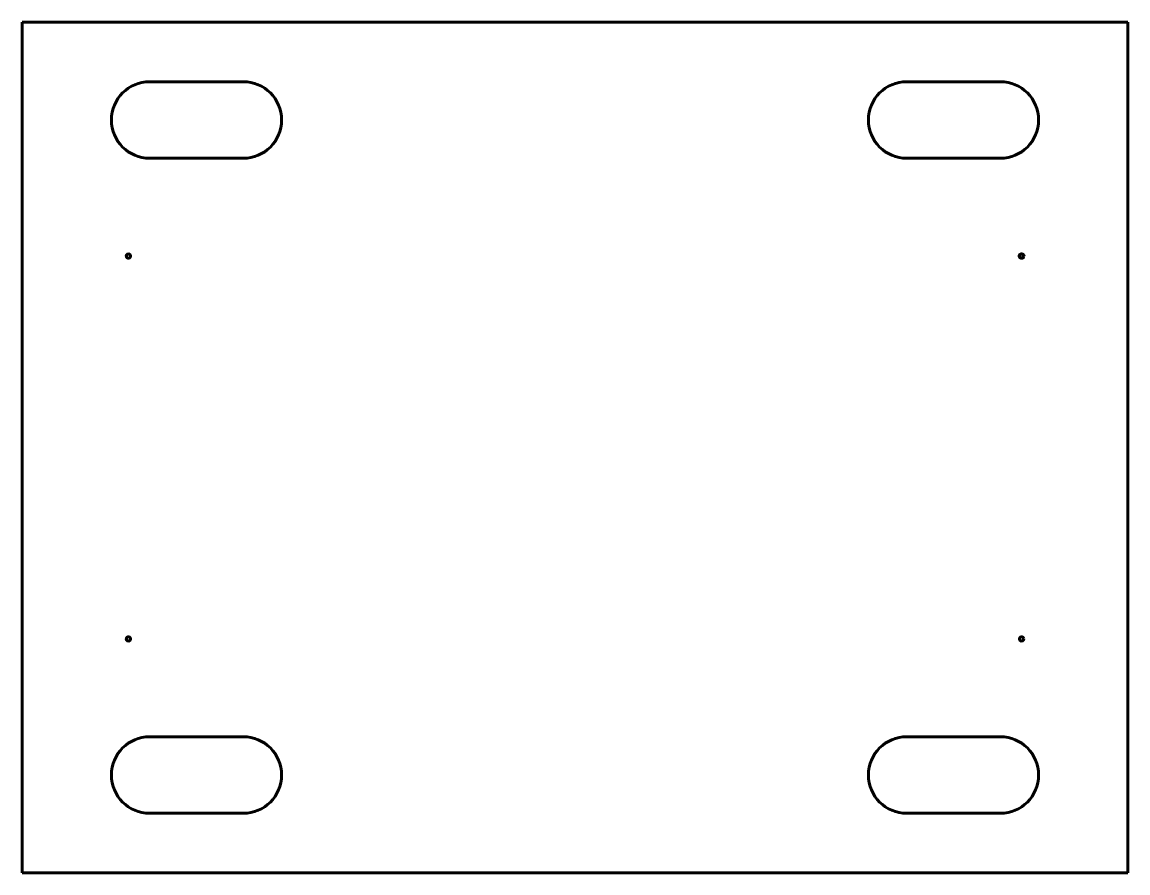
# Model space of a CAD drawing. Header units: millimetres. Extents: x 0 to 260, y 0 to 200.
import ezdxf

# ---------------------------------------------------------------- set-up
doc = ezdxf.new("R2010")
doc.units = ezdxf.units.MM
doc.linetypes.add('K5LT32768', pattern=[0])
doc.linetypes.add('K5LT32769', pattern=[0])
doc.layers.add('Системный слой', color=7, linetype='Continuous')

msp = doc.modelspace()

# ---------------------------------------------------------------- linework, layer by layer
at = {"layer": 'Системный слой', "color": 150, "linetype": 'K5LT32768', "lineweight": 60, "true_color": 0x0080ff}
for p, q in [((0, 200), (0, 0)), ((260, 200), (0, 200)), ((260, 0), (260, 200)), ((52, 186), (30, 186)), ((230, 186), (208, 186)), ((52, 168), (30, 168)), ((230, 168), (208, 168)), ((52, 32), (30, 32)), ((230, 32), (208, 32)), ((52, 14), (30, 14)), ((230, 14), (208, 14)), ((0, 0), (260, 0))]:
    msp.add_line(p, q, dxfattribs=at)
for centre in [(25, 145), (25, 55), (235, 55)]:
    msp.add_circle(centre, 0.5, dxfattribs=at)
at = {"layer": 'Системный слой', "color": 134, "linetype": 'K5LT32769', "lineweight": 100, "true_color": 0x009696}
msp.add_circle((235, 145), 0.5, dxfattribs=at)
at = {"layer": 'Системный слой', "color": 150, "linetype": 'K5LT32768', "lineweight": 60, "true_color": 0x0080ff}
for centre, start, end in [((30, 177), 90, 270), ((52, 177), 270, 90), ((208, 177), 90, 270), ((230, 177), 270, 90), ((30, 23), 90, 270), ((52, 23), 270, 90), ((208, 23), 90, 270), ((230, 23), 270, 90)]:
    msp.add_arc(centre, 9, start, end, dxfattribs=at)

doc.saveas('drawing.dxf')
